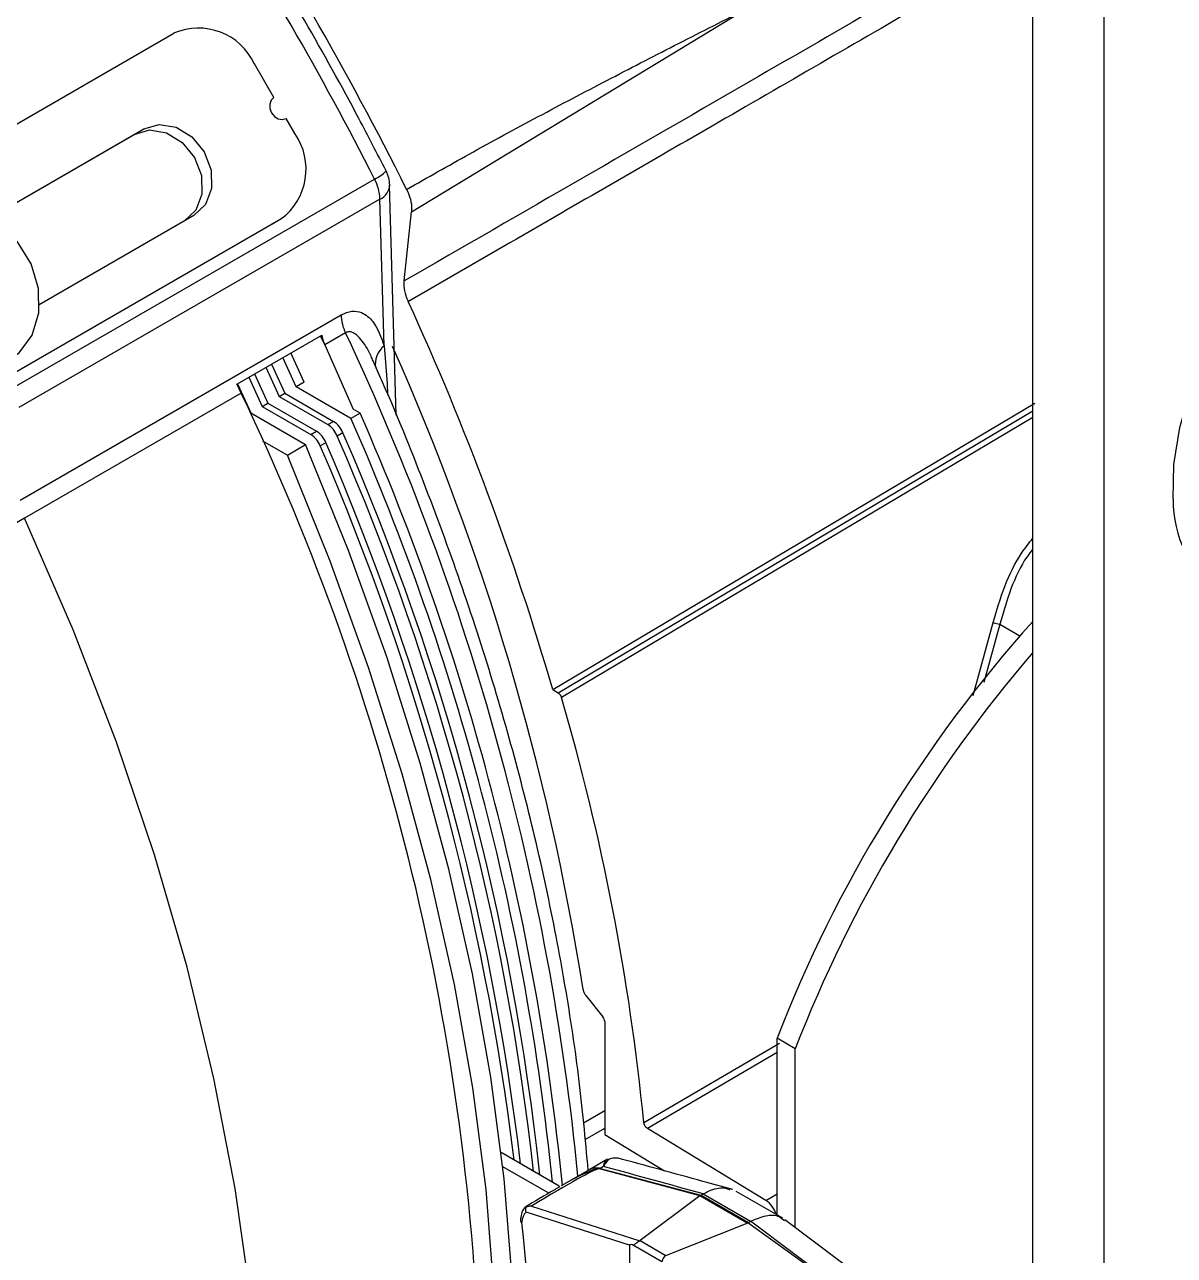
# Model space of a CAD drawing. Extents: x 7 to 113, y 1 to 87.
# Drawn here: x 80.821 to 82.966, y 67.283 to 69.58 of the extents above; entities that cross this region are included whole.
import ezdxf

# ---------------------------------------------------------------- set-up
doc = ezdxf.new("R2010")
doc.units = 0
doc.header["$MEASUREMENT"] = 0
doc.layers.add('OBJECT', color=7, linetype='CONTINUOUS')

msp = doc.modelspace()

# ---------------------------------------------------------------- linework, layer by layer
at = {"layer": 'OBJECT'}
for p, q in [((82.7018, 66.9968), (82.7018, 74.0321)), ((82.8347, 66.8935), (82.8347, 73.9554)), ((81.5425, 69.2306), (82.1629, 69.6067)), ((80.7628, 69.3697), (81.0987, 69.5636)), ((81.2858, 69.4436), (81.2496, 69.5063)), ((81.3246, 69.3764), (81.3083, 69.4046)), ((80.754, 69.2185), (81.0428, 69.3852)), ((81.0248, 69.3748), (81.0428, 69.3852)), ((80.754, 69.2185), (81.0248, 69.3748)), ((80.7997, 68.9026), (81.4735, 69.2916)), ((81.5136, 68.8513), (81.5012, 69.2802)), ((81.4836, 69.2543), (80.8098, 68.8653)), ((81.4914, 68.9803), (81.4836, 69.2543)), ((81.1363, 69.2233), (80.8475, 69.0566)), ((81.529, 69.1014), (81.5425, 69.2306)), ((80.6552, 68.8457), (81.2807, 69.2068)), ((80.6732, 68.8561), (81.2987, 69.2172)), ((81.2807, 69.2068), (81.2987, 69.2172)), ((80.8124, 68.6925), (81.411, 69.0381)), ((81.2177, 68.9096), (81.375, 69.0004)), ((81.3727, 68.9991), (81.3805, 68.9823)), ((81.3805, 68.9823), (81.3727, 68.9991)), ((81.4192, 69.0047), (81.3805, 68.9823)), ((81.3422, 68.9128), (81.3176, 68.9673)), ((81.3805, 68.9823), (81.4337, 68.8622)), ((81.4914, 68.9803), (81.4972, 68.9101)), ((81.2814, 68.9464), (81.306, 68.8919)), ((81.3272, 68.9041), (81.3026, 68.9586)), ((81.4809, 68.9296), (81.4708, 68.9522)), ((81.2391, 68.922), (81.2637, 68.8675)), ((81.2496, 68.9281), (81.2742, 68.8735)), ((81.2709, 68.9403), (81.2954, 68.8858)), ((81.2246, 68.8923), (81.2166, 68.9095)), ((81.2179, 68.9097), (81.2425, 68.8552)), ((81.3422, 68.9128), (81.3272, 68.9041)), ((81.4295, 68.8451), (81.3272, 68.9041)), ((81.4972, 68.9101), (81.4978, 68.8898)), ((81.2246, 68.8923), (80.8206, 68.6591)), ((81.2954, 68.8858), (81.306, 68.8919)), ((81.2954, 68.8858), (81.3862, 68.8334)), ((81.306, 68.8919), (81.3968, 68.8395)), ((81.2416, 68.8547), (81.2425, 68.8552)), ((81.2425, 68.8552), (81.3448, 68.7962)), ((81.2637, 68.8675), (81.2742, 68.8735)), ((81.2637, 68.8675), (81.3545, 68.8151)), ((81.2742, 68.8735), (81.365, 68.8211)), ((81.4464, 68.8549), (81.4295, 68.8451)), ((81.4464, 68.8549), (81.4337, 68.8622)), ((81.8061, 68.339), (82.7056, 68.8734)), ((81.8158, 68.3329), (82.7018, 68.8593)), ((81.3862, 68.8334), (81.3968, 68.8395)), ((82.7018, 68.8468), (81.8222, 68.3242)), ((81.3545, 68.8151), (81.365, 68.8211)), ((81.4146, 68.818), (81.404, 68.8119)), ((81.2643, 68.8034), (81.3108, 68.7766)), ((81.3108, 68.7766), (81.3448, 68.7962)), ((81.3828, 68.7997), (81.3723, 68.7936)), ((82.5904, 68.3282), (82.6276, 68.4639)), ((82.64, 68.4608), (82.6103, 68.3525)), ((82.64, 68.4608), (82.6777, 68.4392)), ((81.8061, 68.339), (81.8158, 68.3329)), ((81.8678, 67.768), (81.8995, 67.7286)), ((81.903, 67.7195), (81.903, 67.5087)), ((82.2584, 67.6687), (82.2245, 67.6883)), ((82.2245, 67.3587), (82.2245, 67.6883)), ((81.9758, 67.5314), (82.2292, 67.6795)), ((82.2245, 67.6616), (81.9827, 67.5202)), ((82.2584, 67.3353), (82.2584, 67.6687)), ((81.903, 67.553), (81.8632, 67.53)), ((81.8664, 67.4992), (81.903, 67.5204)), ((82.2038, 67.3858), (81.9827, 67.5202)), ((81.903, 67.5087), (82.0147, 67.4409)), ((81.8179, 67.4125), (81.7099, 67.4749)), ((81.908, 67.4627), (81.8749, 67.4436)), ((81.7986, 67.3992), (81.713, 67.4486)), ((81.8749, 67.4436), (81.8216, 67.4128)), ((82.0812, 67.3946), (81.8934, 67.4449)), ((81.9005, 67.4491), (81.8945, 67.4456)), ((81.8945, 67.4456), (82.0823, 67.3953)), ((82.0807, 67.3942), (81.9693, 67.3109)), ((82.1687, 67.3434), (82.0807, 67.3942)), ((82.0823, 67.3953), (82.0812, 67.3946)), ((82.0865, 67.3977), (82.0828, 67.3956)), ((82.0828, 67.3956), (82.1712, 67.3446)), ((82.1749, 67.3467), (82.0865, 67.3977)), ((82.2352, 67.3525), (82.1482, 67.4027)), ((82.2038, 67.3858), (82.2245, 67.3978)), ((81.7565, 67.3733), (81.7548, 67.3728)), ((81.9491, 67.3022), (81.7563, 67.3639)), ((81.7661, 67.375), (81.9682, 67.3103)), ((82.0172, 67.2833), (82.1687, 67.3434)), ((82.3742, 67.1972), (82.1702, 67.3439)), ((82.1712, 67.3446), (82.1749, 67.3467)), ((82.5212, 67.1371), (82.2391, 67.3498)), ((81.9491, 67.3022), (81.9491, 67.2087)), ((82.0098, 67.2714), (81.955, 67.3031)), ((81.9693, 67.3109), (82.0172, 67.2833))]:
    msp.add_line(p, q, dxfattribs=at)
at = {"layer": 'OBJECT', "flags": 128}
for points in [[(81.2858, 69.4436), (81.2806, 69.4386), (81.2779, 69.4314), (81.2781, 69.423), (81.2812, 69.4149), (81.2867, 69.4081), (81.2938, 69.4038), (81.3014, 69.4025), (81.3083, 69.4046)], [(81.0248, 69.3748), (81.0536, 69.3833), (81.0852, 69.3781), (81.1147, 69.3601), (81.1377, 69.332), (81.1505, 69.2981), (81.1513, 69.2636), (81.14, 69.2337), (81.1183, 69.2129)], [(81.0428, 69.3852), (81.0716, 69.3937), (81.1032, 69.3885), (81.1327, 69.3705), (81.1557, 69.3424), (81.1685, 69.3085), (81.1693, 69.274), (81.158, 69.2441), (81.1363, 69.2233)], [(82.9636, 68.6945), (82.9648, 68.7591), (82.9758, 68.8283), (82.9963, 68.8996), (83.0257, 68.9709), (83.0631, 69.0398), (83.1071, 69.1041), (83.1565, 69.1618), (83.2096, 69.211), (83.2647, 69.2501), (83.32, 69.2779), (83.3738, 69.2934), (83.4244, 69.2963), (83.47, 69.2862), (83.491, 69.2763)], [(80.6955, 68.9466), (80.7374, 68.9393), (80.7771, 68.9465), (80.8106, 68.9676), (80.8347, 69.0003), (80.8469, 69.0417), (80.8462, 69.0875), (80.8326, 69.1333), (80.8073, 69.1746), (80.7729, 69.2075), (80.7328, 69.2285), (80.6909, 69.2358), (80.6512, 69.2286), (80.6177, 69.2075), (80.5936, 69.1748), (80.5813, 69.1334), (80.5821, 69.0876), (80.5957, 69.0418), (80.621, 69.0005), (80.6553, 68.9677), (80.6955, 68.9466)], [(81.3448, 65.775), (81.4249, 65.8803), (81.4964, 65.9963), (81.5589, 66.1224), (81.6123, 66.2582), (81.6563, 66.403), (81.6907, 66.5562), (81.7154, 66.7173), (81.7303, 66.8855), (81.7352, 67.0602), (81.7303, 67.2405), (81.7154, 67.4259), (81.6907, 67.6155), (81.6563, 67.8084), (81.6123, 68.004), (81.5589, 68.2014), (81.4964, 68.3998), (81.4249, 68.5983), (81.3448, 68.7962)], [(81.3108, 65.7554), (81.3909, 65.8607), (81.4624, 65.9767), (81.525, 66.1029), (81.5784, 66.2386), (81.6224, 66.3834), (81.6568, 66.5366), (81.6815, 66.6977), (81.6963, 66.8659), (81.7013, 67.0406), (81.6963, 67.221), (81.6815, 67.4063), (81.6568, 67.5959), (81.6224, 67.7888), (81.5784, 67.9844), (81.525, 68.1818), (81.4624, 68.3802), (81.3909, 68.5787), (81.3108, 68.7766)], [(81.2664, 66.8181), (81.2598, 67.0097), (81.2422, 67.2067), (81.2135, 67.4083), (81.1739, 67.6135), (81.1236, 67.8213), (81.0628, 68.0307), (80.9918, 68.2408), (80.9109, 68.4506), (80.8206, 68.6591)]]:
    msp.add_lwpolyline(points, dxfattribs=at)
at = {"layer": 'OBJECT'}
for centre, radius, start, end in [((76.1199, 66.5739), 6.0486, 26.49365, 33.50636), ((76.0635, 66.5413), 6.069, 26.94753, 33.11138), ((81.1449, 69.4579), 0.1153, 24.8164, 113.6431), ((81.2304, 69.31), 0.1153, 306.3515, 35.1849), ((81.4507, 69.3468), 0.0597, 292.4558, 317.9788), ((81.3963, 69.2507), 0.0874, 2.3954, 27.9366), ((81.4398, 69.2787), 0.062, 1.6775, 26.944), ((81.4715, 69.2821), 0.0304, 293.586, 356.2934), ((76.6827, 66.844), 5.337, 16.2665, 24.5682), ((81.4961, 69.0413), 0.0851, 182.1754, 205.4882), ((77.0902, 66.965), 4.7856, 5.5871, 25.2282), ((81.5168, 68.9469), 0.0419, 127.1851, 190.8923), ((77.1536, 67.0359), 4.7674, 8.9709, 24.0531), ((77.1069, 66.9208), 4.5653, 1.6388, 25.585), ((77.1199, 66.9516), 4.7267, 5.6146, 23.7444), ((81.3617, 68.7949), 0.0456, 21.9154, 57.4729), ((81.3722, 68.801), 0.0456, 21.9154, 57.4729), ((77.0949, 66.9392), 4.7351, 5.8245, 23.7352), ((81.3299, 68.7766), 0.0456, 21.9154, 57.4729), ((81.3405, 68.7827), 0.0456, 21.9154, 57.4729), ((77.0525, 66.9161), 4.7466, 6.3392, 23.5421), ((77.0697, 66.9244), 4.7396, 6.1647, 23.5495), ((76.9154, 66.8679), 4.8551, 7.0155, 23.3685), ((76.9324, 66.8763), 4.8482, 6.8435, 23.3738), ((83.1718, 68.6899), 0.2082, 178.7345, 235.3791), ((84.5946, 66.7695), 2.542, 138.127, 158.8102), ((82.7214, 68.8146), 0.363, 255.0127, 257.0398), ((84.6286, 66.7499), 2.542, 139.2863, 158.8102), ((77.6647, 67.107), 4.332, 5.6217, 16.3179), ((81.8863, 67.4226), 0.0238, 76.5072, 118.3677), ((81.9126, 67.4445), 0.0209, 176.4263, 178.9916), ((81.9066, 67.4248), 0.0241, 120.0381, 123.136), ((82.1778, 67.3469), 0.0468, 15.7066, 56.2936), ((81.7556, 67.3484), 0.01, 177.3901, 180), ((81.7506, 67.3489), 0.00497, 180.2898, 240.8138), ((81.7556, 67.3484), 0.01, 180, 186.4656), ((81.7493, 67.3481), 0.00372, 192.6193, 252.2013)]:
    msp.add_arc(centre, radius, start, end, dxfattribs=at)
for centre, major_axis, ratio, start_param, end_param in [((81.4289, 68.9987), (-0.0367, 0.0501), 0.810256, 1.005073, 1.319433), ((81.2473, 68.8939), (-0.0287, 0.055), 0.340719, 1.108149, 1.422508), ((81.8959, 67.7236), (-0.005, 0.00866), 0.577456, 3.927011, 4.973992), ((81.4962, 67.1856), (0.3977, 0.259), 0.033271, 0.082533, 0.803198), ((81.5028, 67.1594), (0.3934, 0.2851), 0.067897, 0.107732, 0.577362), ((81.5028, 67.1594), (0.3934, 0.2851), 0.067897, 0.055068, 0.107732), ((81.4962, 67.1856), (0.3977, 0.259), 0.033271, 0.029869, 0.082533), ((80.3703, 66.6208), (5.759, -1.2811), 0.198331, 1.31253, 1.346221), ((81.7659, 67.4806), (0.3234, -0.0744), 0.221608, 6.097685, 6.104202), ((81.7661, 67.4804), (0.3275, -0.0723), 0.201878, 6.059394, 6.065905), ((81.7698, 67.4826), (0.3275, -0.0723), 0.201878, 6.065905, 6.070109), ((81.7816, 67.3208), (-0.0231, 0.0444), 0.54529, 0.093947, 0.755779), ((79.5143, 68.375), (-1.5577, 2.9995), 0.54529, 3.803221, 4.099553), ((82.8628, 66.8474), (0.6996, -0.4919), 0.108829, 3.057234, 3.070323), ((82.8623, 66.8477), (0.6943, -0.494), 0.104684, 3.093765, 3.106856), ((82.866, 66.8498), (0.6943, -0.494), 0.104684, 3.090425, 3.093765), ((77.8703, 68.5452), (13.5348, -9.6488), 0.094709, 1.299778, 1.31529), ((82.0796, 67.2667), (0.1305, -0.0357), 0.06024, 2.857382, 3.158052), ((81.9431, 67.3181), (0.0269, -0.0062), 0.221608, 5.957084, 6.097685), ((82.0169, 67.2755), (0.00543, 0.00841), 0.541118, 0.864711, 2.383148), ((82.075, 67.242), (0.0583, -0.041), 0.108829, 3.070323, 3.096503)]:
    msp.add_ellipse(centre, major_axis=major_axis, ratio=ratio, start_param=start_param, end_param=end_param, dxfattribs=at)
for points, knots in [([(81.495, 69.3068), (81.4783, 69.3394), (81.4297, 69.4337), (81.3441, 69.5875), (81.252, 69.7416), (81.1926, 69.8338), (81.1709, 69.8676)], [0, 0, 0, 0, 0.169694, 0.491691, 0.81372, 1, 1, 1, 1]), ([(82.7018, 69.7784), (82.5316, 69.6802), (82.145, 69.4571), (81.7501, 69.2291), (81.529, 69.1014)], [0, 0, 0, 0, 0.440198, 1, 1, 1, 1]), ([(82.7018, 69.7368), (82.697, 69.7341), (82.6321, 69.6965), (82.5001, 69.62), (82.3055, 69.5074), (82.1083, 69.3933), (81.9152, 69.2817), (81.7264, 69.1726), (81.5998, 69.0996), (81.5366, 69.063)], [0, 0, 0, 0, 0.012532, 0.169359, 0.343097, 0.516836, 0.677891, 0.838946, 1, 1, 1, 1]), ([(81.5334, 69.2722), (81.5723, 69.2944), (81.6537, 69.3407), (81.7785, 69.4083), (81.9061, 69.4754), (82.0343, 69.5415), (82.1195, 69.5847), (82.1629, 69.6067)], [0, 0, 0, 0, 0.187145, 0.391348, 0.595125, 0.793954, 1, 1, 1, 1]), ([(81.5334, 69.2722), (81.536, 69.266), (81.5412, 69.2538), (81.5431, 69.2395), (81.5426, 69.2324), (81.5425, 69.2306)], [0, 0, 0, 0, 0.425024, 0.850045, 1, 1, 1, 1]), ([(81.5366, 69.063), (81.5351, 69.0665), (81.5311, 69.0762), (81.5284, 69.0897), (81.5288, 69.0982), (81.529, 69.1014)], [0, 0, 0, 0, 0.263887, 0.723096, 1, 1, 1, 1]), ([(81.411, 69.0381), (81.418, 69.0411), (81.4318, 69.047), (81.4529, 69.0426), (81.4761, 69.0234), (81.4856, 68.9968), (81.4914, 68.9803)], [0, 0, 0, 0, 0.163498, 0.325711, 0.581357, 1, 1, 1, 1]), ([(81.4708, 68.9522), (81.4696, 68.9551), (81.4642, 68.9687), (81.4542, 68.9856), (81.4415, 69.0003), (81.4325, 69.0059), (81.4251, 69.0071), (81.4211, 69.0055), (81.4192, 69.0047)], [0, 0, 0, 0, 0.108509, 0.498482, 0.697815, 0.839633, 0.923711, 1, 1, 1, 1]), ([(81.8723, 67.4415), (81.8668, 67.5003), (81.8559, 67.6179), (81.8282, 67.7986), (81.7926, 67.9816), (81.7482, 68.1667), (81.6956, 68.353), (81.6349, 68.5399), (81.5658, 68.7266), (81.5135, 68.8566), (81.4834, 68.9238), (81.4809, 68.9296)], [0, 0, 0, 0, 0.123671, 0.2473136, 0.3709244, 0.4945023, 0.6180489, 0.7415668, 0.8650598, 0.9885318, 1, 1, 1, 1]), ([(80.8206, 68.6591), (80.7804, 68.6359), (80.6988, 68.5889), (80.558, 68.5083), (80.4572, 68.451), (80.405, 68.4213)], [0, 0, 0, 0, 0.319105, 0.647495, 1, 1, 1, 1]), ([(82.6276, 68.4639), (82.6343, 68.4867), (82.6478, 68.5324), (82.6738, 68.5862), (82.6946, 68.6122), (82.7018, 68.6213)], [0, 0, 0, 0, 0.394095, 0.789354, 1, 1, 1, 1]), ([(82.7018, 68.6015), (82.6981, 68.5967), (82.6814, 68.5753), (82.6593, 68.5274), (82.6465, 68.483), (82.64, 68.4608)], [0, 0, 0, 0, 0.124966, 0.563025, 1, 1, 1, 1]), ([(81.8158, 68.3329), (81.8162, 68.3327), (81.817, 68.3322), (81.8181, 68.3311), (81.8192, 68.3299), (81.8202, 68.3286), (81.821, 68.3271), (81.8217, 68.3257), (81.822, 68.3247), (81.8222, 68.3242)], [0, 0, 0, 0, 0.143858, 0.287687, 0.431529, 0.575361, 0.719222, 0.857739, 1, 1, 1, 1]), ([(81.8627, 67.7793), (81.8627, 67.7788), (81.8629, 67.7778), (81.8634, 67.7762), (81.8639, 67.7746), (81.8646, 67.7731), (81.8654, 67.7715), (81.8664, 67.7698), (81.8673, 67.7687), (81.8678, 67.768)], [0, 0, 0, 0, 0.134203, 0.268404, 0.402601, 0.536798, 0.671012, 0.805218, 1, 1, 1, 1]), ([(81.9827, 67.5202), (81.9819, 67.5208), (81.9807, 67.5216), (81.9793, 67.5232), (81.9783, 67.5246), (81.9775, 67.526), (81.9768, 67.5275), (81.9761, 67.5294), (81.9759, 67.5306), (81.9758, 67.5314)], [0, 0, 0, 0, 0.235208, 0.351553, 0.4679, 0.584227, 0.700573, 0.816902, 1, 1, 1, 1]), ([(81.9262, 67.4648), (81.9212, 67.465), (81.9116, 67.4653), (81.9043, 67.4557), (81.9008, 67.4496), (81.9005, 67.4491), (81.9005, 67.4491)], [0, 0, 0, 0, 0.499005, 0.956954, 0.994824, 1, 1, 1, 1]), ([(81.9005, 67.4491), (81.9005, 67.4491), (81.9007, 67.4497), (81.9012, 67.4515), (81.9031, 67.4568), (81.905, 67.4622), (81.908, 67.4621), (81.9084, 67.4621)], [0, 0, 0, 0, 0.008532, 0.081529, 0.26229, 0.88944, 1, 1, 1, 1]), ([(82.1423, 67.4059), (82.1236, 67.411), (82.0519, 67.4309), (81.9797, 67.4505), (81.9263, 67.465)], [0, 0, 0, 0, 0.260615, 1, 1, 1, 1]), ([(81.8194, 67.4113), (81.8161, 67.4095), (81.7936, 67.3968), (81.7724, 67.3838), (81.7542, 67.3727)], [0, 0, 0, 0, 0.145568, 1, 1, 1, 1]), ([(82.0868, 67.3979), (82.0904, 67.3999), (82.1034, 67.4068), (82.1216, 67.4114), (82.1331, 67.4071), (82.1367, 67.4057)], [0, 0, 0, 0, 0.207784, 0.748668, 1, 1, 1, 1]), ([(81.7548, 67.3728), (81.7544, 67.3724), (81.7507, 67.3693), (81.7471, 67.3612), (81.7461, 67.3527), (81.7456, 67.3488)], [0, 0, 0, 0, 0.068764, 0.580465, 1, 1, 1, 1]), ([(81.7563, 67.3639), (81.7563, 67.3639), (81.7561, 67.3645), (81.7556, 67.3663), (81.7554, 67.3692), (81.7559, 67.3717), (81.7564, 67.373), (81.7565, 67.3733)], [0, 0, 0, 0, 0.01718, 0.202305, 0.556615, 0.898384, 1, 1, 1, 1]), ([(81.7661, 67.375), (81.766, 67.375), (81.7627, 67.3748), (81.7596, 67.374), (81.7565, 67.3733)], [0, 0, 0, 0, 0.019978, 1, 1, 1, 1]), ([(82.1752, 67.3469), (82.1848, 67.351), (82.2041, 67.3594), (82.2262, 67.3588), (82.2351, 67.3511), (82.2381, 67.3485)], [0, 0, 0, 0, 0.396088, 0.792171, 1, 1, 1, 1]), ([(81.955, 67.3031), (81.9561, 67.3031), (81.9579, 67.3032), (81.9606, 67.3051), (81.9631, 67.3074), (81.9657, 67.3093), (81.9675, 67.3101), (81.9682, 67.3103)], [0, 0, 0, 0, 0.2815, 0.477143, 0.672465, 0.878459, 1, 1, 1, 1])]:
    msp.add_open_spline(points, degree=3, knots=knots, dxfattribs=at)

doc.saveas('drawing.dxf')
